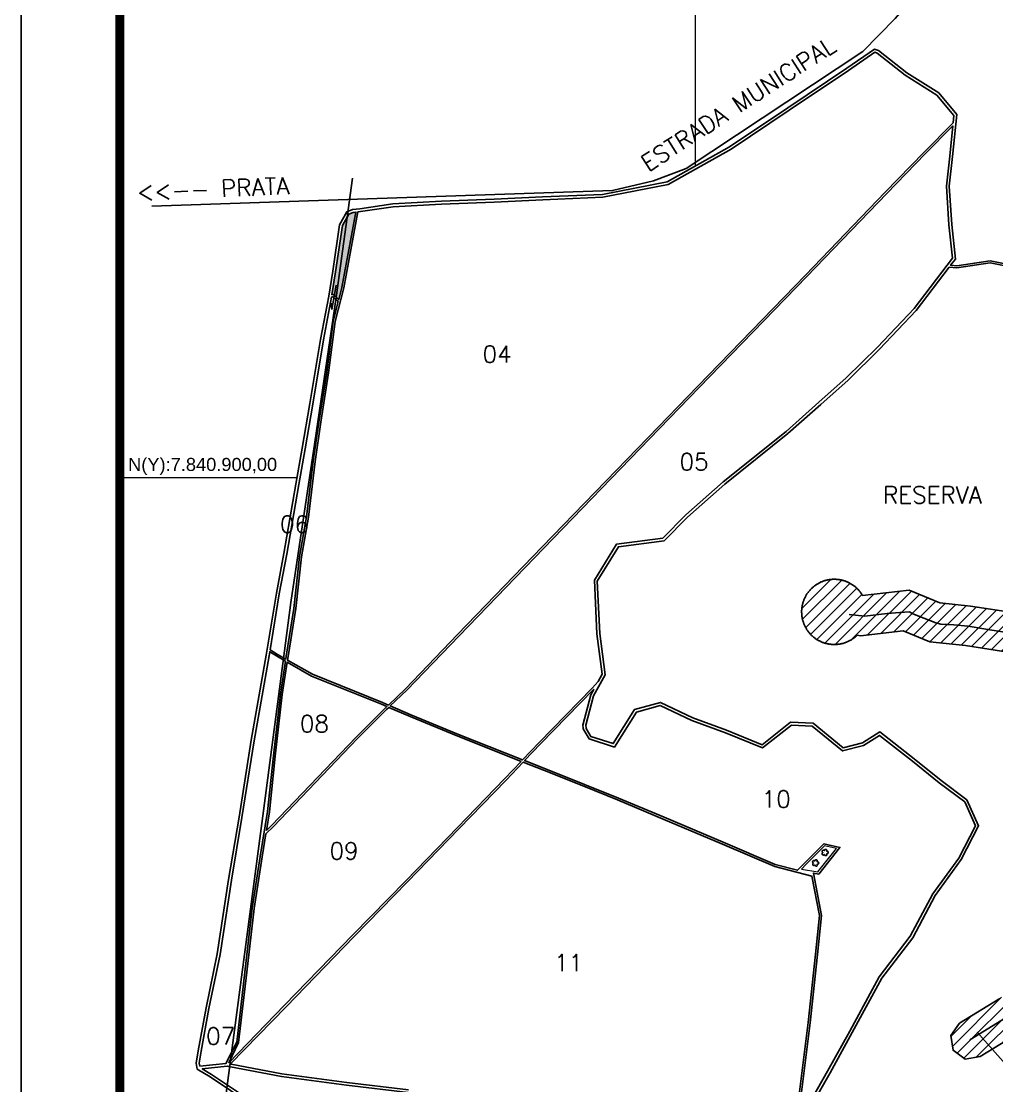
# Model space of a CAD drawing. Header units: millimetres. Extents: x 735867 to 739043, y 7838471 to 7842962.
# Drawn here: x 735867 to 737362, y 7839968 to 7841599 of the extents above; entities that cross this region are included whole.
import ezdxf
from ezdxf.enums import TextEntityAlignment as Align

# ---------------------------------------------------------------- set-up
doc = ezdxf.new("R2010")
doc.units = ezdxf.units.MM
for name, pattern in [('CONTINUO', [0]), ('HIDDEN', [0.375, 0.25, -0.125]), ('LIN0', [0])]:
    doc.linetypes.add(name, pattern=pattern)
for name, color, linetype, lineweight in [('0114000974', 1, 'Continuous', 25), ('APP', 1, 'Continuous', 25), ('ARVORES', 3, 'Continuous', 25), ('MALHA', 8, 'Continuous', 9)]:
    doc.layers.add(name, color=color, linetype=linetype, lineweight=lineweight)
for name, color, linetype in [('0114000974004', 5, 'Continuous'), ('0114000974005', 5, 'Continuous'), ('0114000974006', 5, 'Continuous'), ('0114000974007', 5, 'Continuous'), ('0114000974008', 5, 'Continuous'), ('0114000974009', 5, 'Continuous'), ('0114000974010', 5, 'Continuous'), ('0114000974011', 5, 'Continuous'), ('0114000974012', 5, 'Continuous'), ('Cana_Plantio', 7, 'Continuous'), ("CURSO_D'ÁGUA", 174, 'Continuous'), ('ESTRADA', 1, 'HIDDEN'), ('MARGEM', 5, 'Continuous'), ('MATO', 3, 'Continuous'), ('REDE_DE_LUZ', 6, 'Continuous'), ('TEXTO', 7, 'Continuous')]:
    doc.layers.add(name, color=color, linetype=linetype)
doc.styles.add('Simplex', font='simplex.shx')
doc.styles.get("Standard").update_dxf_attribs({"font": 'arial.ttf'})

# ---------------------------------------------------------------- blocks, each defined once
blk = doc.blocks.new('mato')
at = {"layer": 'MATO', "color": 94, "linetype": 'CONTINUO'}
blk.add_lwpolyline([(734601.6, 7824194.7), (734600.8, 7824194.1), (734600, 7824193.3), (734599.1, 7824192.6), (734598, 7824192.3), (734596.9, 7824192.2), (734595.8, 7824192.2), (734594.9, 7824192.4), (734594.2, 7824192.7), (734593.5, 7824193.1), (734592.9, 7824193.6), (734592.3, 7824194.1), (734591.8, 7824194.7), (734591.5, 7824195.3), (734591.3, 7824195.9), (734591.2, 7824196.6), (734591, 7824197.5), (734591, 7824198.4), (734591, 7824199.3), (734591.2, 7824200), (734591.5, 7824200.5), (734591.9, 7824201), (734592.1, 7824201.5), (734592.4, 7824201.9), (734592.8, 7824202.3), (734594.2, 7824203.2), (734594.7, 7824203.6), (734594.5, 7824203.7), (734593.5, 7824204), (734593.1, 7824204.2), (734592.7, 7824204.5), (734592.3, 7824204.9), (734591.8, 7824205.6), (734591.3, 7824206.3), (734590.9, 7824207.1), (734590.7, 7824208), (734590.6, 7824208.8), (734590.7, 7824209.7), (734590.9, 7824210.7), (734591.3, 7824211.6), (734591.7, 7824212.4), (734592, 7824212.8), (734592.3, 7824213.1), (734592.7, 7824213.4), (734593.3, 7824213.8), (734593.9, 7824214.2), (734594.6, 7824214.5), (734595.3, 7824214.7), (734596, 7824214.8), (734596.6, 7824214.8), (734597.2, 7824214.8), (734597.8, 7824214.7), (734598.2, 7824214.6), (734598.7, 7824214.4), (734599.1, 7824214.3), (734599.5, 7824214), (734600, 7824213.4), (734600.5, 7824213), (734600.9, 7824212.8), (734601.1, 7824213.4), (734601.2, 7824214.2), (734601.3, 7824215.1), (734601.4, 7824215.5), (734601.5, 7824215.8), (734602, 7824216.5), (734602.3, 7824217), (734602.7, 7824217.4), (734603.2, 7824217.6), (734603.7, 7824217.8), (734604.3, 7824218), (734605.3, 7824218.4), (734605.8, 7824218.6), (734606.3, 7824218.7), (734606.9, 7824218.8), (734607.5, 7824218.8), (734608, 7824218.8), (734608.6, 7824218.7), (734609.1, 7824218.6), (734609.5, 7824218.4), (734610, 7824218.1), (734610.4, 7824217.9), (734610.7, 7824217.6), (734611, 7824217.2), (734611.3, 7824216.8), (734611.7, 7824216.3), (734611.9, 7824215.7), (734612.2, 7824215.1), (734612.4, 7824214.6), (734612.5, 7824214), (734612.5, 7824213.3), (734612.2, 7824212.1), (734611.9, 7824210.9), (734611.7, 7824210), (734612.4, 7824209.8), (734613.2, 7824209.9), (734614.1, 7824210), (734614.7, 7824209.9), (734615.4, 7824209.8), (734616, 7824209.5), (734616.6, 7824209.1), (734617.3, 7824208.6), (734617.8, 7824208.1), (734618.2, 7824207.9), (734618.6, 7824207.5), (734618.8, 7824207), (734619, 7824205.5), (734619.1, 7824203.9), (734619.1, 7824202.4), (734618.8, 7824201.5), (734618.4, 7824200.9), (734618, 7824200.3), (734617.5, 7824199.8), (734617, 7824199.3), (734616.5, 7824199), (734615.7, 7824198.7), (734614.9, 7824198.5), (734614.1, 7824198.3), (734613.3, 7824198.6), (734612.6, 7824198.7), (734612.1, 7824198.5), (734612.3, 7824197.3), (734613.2, 7824194.3), (734613.1, 7824193.5), (734613, 7824192.9), (734612.3, 7824191.8), (734611.9, 7824191.2), (734611.4, 7824190.7), (734611, 7824190.3), (734610.6, 7824189.9), (734610.1, 7824189.6), (734609.5, 7824189.4), (734608.8, 7824189.2), (734608.2, 7824189.2), (734607.5, 7824189.1), (734606.8, 7824189.2), (734605.7, 7824189.3), (734605.3, 7824189.5), (734604.8, 7824189.7), (734604.2, 7824190.1), (734603.7, 7824190.7), (734603.2, 7824191.3), (734602.7, 7824191.7), (734602.3, 7824192.2), (734602, 7824192.7), (734601.9, 7824194.3), (734601.7, 7824195)], dxfattribs=at)

msp = doc.modelspace()

# ---------------------------------------------------------------- hatches: boundary and pattern name
at = {"layer": 'APP', "linetype": 'Continuous'}
h = msp.add_hatch(dxfattribs=at)
h.set_pattern_fill('ANSI31', color=256, scale=100)
h.set_pattern_definition([(45, (-49.616, -43.38), (-8.838834765, 8.838834765), [])])
h.paths.add_polyline_path([(737774.4, 7841992.1), (737814.6, 7841959.5), (737823.6, 7841931.9), (737831.8, 7841896.3), (737864.3, 7841817.5), (737872.4, 7841787.6), (737892, 7841749.6), (737895.6, 7841697), (737885.7, 7841674.5), (737893.8, 7841654.4), (737881.1, 7841645.6), (737877.9, 7841634.8), (737903.1, 7841606.4), (737902.3, 7841580.9), (737887.9, 7841573), (737887.9, 7841551.6), (737898.3, 7841528.1), (737902.4, 7841486), (737910.4, 7841474), (737933.4, 7841475.9), (737961.6, 7841412.5), (737971.8, 7841412.7), (737993, 7841385.4), (738006.3, 7841366.1), (738032.5, 7841358.8), (738048.4, 7841333.4), (738048.3, 7841324.8), (738051, 7841317.6), (738059.2, 7841310.7), (738054.8, 7841298.2), (738059.1, 7841285.5), (738059, 7841272.2), (738049.7, 7841267.4), (738051.7, 7841248), (738061.3, 7841226.1), (738053.3, 7841206.5), (738057.9, 7841189.1), (738046.7, 7841170.1), (738075.2, 7841162.4), (738079.5, 7841163.3), (738090.5, 7841174.2), (738114, 7841161.7), (738153, 7841102.1), (738161, 7841042), (738164.7, 7841022.7), (738186.4, 7840988), (738183.9, 7840974.5), (738174.1, 7840959.7), (738191.6, 7840953.3), (738187.6, 7840918.9), (738192.9, 7840889.8), (738198.6, 7840889.3), (738204.8, 7840877.8), (738197.9, 7840846), (738224.6, 7840819.1), (738224, 7840808.7), (738200.3, 7840810.1), (738222, 7840782.7), (738193.5, 7840750.6), (738200.3, 7840729.1), (738190.3, 7840707.1), (738202.9, 7840680.6), (738191.1, 7840675), (738192, 7840654.8), (738176.5, 7840619.3), (738184.5, 7840580.8), (738184.5, 7840565.2), (738163.2, 7840655.5), (738148.1, 7840992.4), (738146.8, 7840996), (738133.3, 7841026.6), (738120.4, 7841058.3), (738114.4, 7841101.6), (738106.5, 7841113.2), (738101.3, 7841121), (738097.5, 7841124.7), (738090.2, 7841128.5), (738074.5, 7841137), (738036.9, 7841156.9), (738012.9, 7841170), (738012.3, 7841172.4), (738013.6, 7841176.2), (738015.2, 7841183.9), (738025.4, 7841223.2), (738028.3, 7841231.5), (738028.3, 7841235), (738019.7, 7841260.1), (738017.4, 7841265.7), (738017.8, 7841267.9), (738021.8, 7841283), (738023.9, 7841289.8), (738024.1, 7841291.7), (738022.2, 7841292.8), (738017.8, 7841294.3), (738015.2, 7841295.7), (738014.2, 7841297.4), (738014, 7841300.2), (738014.6, 7841303), (738014.8, 7841306.8), (738015.7, 7841312.7), (738016.1, 7841317.8), (738016.5, 7841326.3), (738015.7, 7841332), (738014, 7841334.5), (737982.5, 7841364.1), (737947.3, 7841401.9), (737944.6, 7841405), (737938.4, 7841410.6), (737934.2, 7841415.6), (737934.5, 7841419.5), (737934.2, 7841430.6), (737936, 7841442.2), (737936.1, 7841446.8), (737934.6, 7841449.6), (737932.9, 7841451.5), (737930.4, 7841452.6), (737926.9, 7841452.9), (737921.2, 7841451.5), (737907.3, 7841448.8), (737899.7, 7841446.6), (737891.4, 7841447.6), (737888, 7841446.8), (737875.7, 7841446.7), (737864.2, 7841436.1), (737839.1, 7841412), (737808, 7841401.6), (737783, 7841382.6), (737749.4, 7841391.6), (737727.9, 7841394.2), (737693.2, 7841391.1), (737653.3, 7841392.7), (737626.3, 7841390.3), (737614.2, 7841381.7), (737594.6, 7841366), (737559.4, 7841337.5), (737513.2, 7841325.1), (737467, 7841333.4), (737458.8, 7841340), (737457.8, 7841339.8), (737456.9, 7841339.6), (737455.9, 7841339.4), (737454.9, 7841339.2), (737453.9, 7841339.1), (737452.9, 7841338.9), (737451.9, 7841338.8), (737450.9, 7841338.8), (737449.9, 7841338.7), (737448.9, 7841338.6), (737447.9, 7841338.6), (737446.9, 7841338.6), (737445.9, 7841338.6), (737444.9, 7841338.6), (737443.9, 7841338.7), (737442.9, 7841338.8), (737441.9, 7841338.9), (737440.9, 7841339), (737439.9, 7841339.1), (737439, 7841339.3), (737438, 7841339.4), (737437, 7841339.6), (737436, 7841339.8), (737435, 7841340.1), (737434.1, 7841340.3), (737433.1, 7841340.6), (737432.2, 7841340.9), (737431.2, 7841341.2), (737430.3, 7841341.5), (737429.3, 7841341.8), (737428.4, 7841342.2), (737427.5, 7841342.6), (737426.5, 7841343), (737425.6, 7841343.4), (737424.7, 7841343.9), (737423.8, 7841344.3), (737423, 7841344.8), (737422.1, 7841345.3), (737421.2, 7841345.8), (737420.4, 7841346.3), (737419.5, 7841346.8), (737418.7, 7841347.4), (737417.9, 7841348), (737417.1, 7841348.6), (737416.3, 7841349.2), (737415.5, 7841349.8), (737414.7, 7841350.4), (737414, 7841351.1), (737413.2, 7841351.8), (737412.5, 7841352.4), (737411.8, 7841353.1), (737411.1, 7841353.8), (737410.4, 7841354.6), (737409.7, 7841355.3), (737409.1, 7841356.1), (737408.4, 7841356.8), (737407.8, 7841357.6), (737407.2, 7841358.4), (737406.6, 7841359.2), (737406, 7841360), (737405.4, 7841360.8), (737404.9, 7841361.7), (737404.4, 7841362.5), (737403.9, 7841363.4), (737403.4, 7841364.3), (737402.9, 7841365.1), (737402.4, 7841366), (737402, 7841366.9), (737401.6, 7841367.8), (737401.2, 7841368.7), (737400.8, 7841369.7), (737400.4, 7841370.6), (737400, 7841371.5), (737399.7, 7841372.5), (737399.4, 7841373.4), (737399.1, 7841374.4), (737398.8, 7841375.3), (737398.6, 7841376.3), (737398.3, 7841377.3), (737398.1, 7841378.3), (737397.9, 7841379.2), (737397.7, 7841380.2), (737397.6, 7841381.2), (737397.4, 7841382.2), (737397.3, 7841383.2), (737397.2, 7841384.2), (737397.2, 7841385.2), (737397.1, 7841386.2), (737397.1, 7841387.2), (737397, 7841388.2), (737397, 7841388.6), (737397, 7841389.6), (737397.1, 7841390.6), (737397.1, 7841391.6), (737397.2, 7841392.6), (737397.3, 7841393.6), (737397.4, 7841394.6), (737397.5, 7841395.6), (737397.7, 7841396.6), (737397.8, 7841397.6), (737398, 7841398.5), (737398.2, 7841399.5), (737398.5, 7841400.5), (737398.7, 7841401.5), (737399, 7841402.4), (737399.3, 7841403.4), (737399.5, 7841404), (737417.6, 7841429.1), (737418.5, 7841429.6), (737419.3, 7841430.2), (737420.1, 7841430.7), (737421, 7841431.3), (737421.8, 7841431.8), (737422.7, 7841432.3), (737423.6, 7841432.8), (737424.5, 7841433.2), (737425.4, 7841433.7), (737426.3, 7841434.1), (737427.2, 7841434.5), (737428.1, 7841434.9), (737429, 7841435.2), (737430, 7841435.6), (737430.9, 7841435.9), (737431.9, 7841436.2), (737432.8, 7841436.5), (737433.8, 7841436.8), (737434.7, 7841437.1), (737435.7, 7841437.3), (737436.7, 7841437.5), (737437.7, 7841437.7), (737438.7, 7841437.9), (737439.6, 7841438.1), (737440.6, 7841438.2), (737441.6, 7841438.3), (737442.6, 7841438.4), (737443.6, 7841438.5), (737444.6, 7841438.5), (737445.6, 7841438.6), (737446.6, 7841438.6), (737447.6, 7841438.6), (737448.6, 7841438.6), (737449.6, 7841438.5), (737450.6, 7841438.5), (737451.6, 7841438.4), (737452.6, 7841438.3), (737453.6, 7841438.2), (737454.6, 7841438), (737455.6, 7841437.9), (737456.6, 7841437.7), (737457.5, 7841437.5), (737458.5, 7841437.3), (737459.5, 7841437), (737460.5, 7841436.8), (737461.4, 7841436.5), (737462.4, 7841436.2), (737463.3, 7841435.9), (737464.3, 7841435.5), (737465.2, 7841435.2), (737466.1, 7841434.8), (737467, 7841434.4), (737468, 7841434), (737468.9, 7841433.6), (737469.8, 7841433.1), (737470.6, 7841432.7), (737471.5, 7841432.2), (737472.4, 7841431.7), (737473.2, 7841431.2), (737474.1, 7841430.7), (737474.9, 7841430.1), (737475.7, 7841429.5), (737476.6, 7841429), (737477.4, 7841428.4), (737478.1, 7841427.7), (737478.9, 7841427.1), (737479.7, 7841426.5), (737480.4, 7841425.8), (737481.2, 7841425.1), (737481.9, 7841424.4), (737482.6, 7841423.7), (737483.3, 7841423), (737484, 7841422.3), (737484.7, 7841421.5), (737485.3, 7841420.8), (737485.9, 7841420), (737486.6, 7841419.2), (737487.2, 7841418.4), (737487.8, 7841417.6), (737488.3, 7841416.8), (737488.9, 7841416), (737489.4, 7841415.1), (737489.9, 7841414.3), (737490.4, 7841413.4), (737490.9, 7841412.5), (737491.4, 7841411.7), (737491.9, 7841410.8), (737492.3, 7841409.9), (737492.7, 7841409), (737493.1, 7841408), (737493.5, 7841407.1), (737493.8, 7841406.2), (737494.2, 7841405.2), (737494.5, 7841404.3), (737494.8, 7841403.3), (737495.1, 7841402.4), (737495.4, 7841401.4), (737495.6, 7841400.4), (737495.8, 7841399.5), (737496, 7841398.5), (737496.2, 7841397.5), (737496.4, 7841396.5), (737496.6, 7841395.5), (737496.7, 7841394.5), (737496.8, 7841393.6), (737496.9, 7841392.6), (737496.9, 7841391.6), (737497, 7841390.6), (737497, 7841390), (737510.5, 7841387.6), (737531.1, 7841393.1), (737556.3, 7841413.5), (737577.5, 7841430.4), (737604.5, 7841449.5), (737651.8, 7841453.8), (737691.7, 7841452.2), (737728.8, 7841455.5), (737761.1, 7841451.6), (737769.9, 7841449.3), (737779.2, 7841456.3), (737806.8, 7841465.5), (737822.4, 7841480.5), (737851.6, 7841507.4), (737869.7, 7841507.6), (737868.5, 7841520.2), (737857.4, 7841545.1), (737857.3, 7841591), (737869.9, 7841597.9), (737843.8, 7841627.2), (737854.9, 7841664.6), (737856.3, 7841665.6), (737852.6, 7841675), (737864.7, 7841702.5), (737862, 7841741.3), (737843.8, 7841776.4), (737835.3, 7841807.7), (737802.7, 7841886.9), (737794.1, 7841923.8), (737771.7, 7841993.1)])
h.paths.add_polyline_path([(737669, 7840618.9), (737739.7, 7840584.8), (737738, 7840584.8), (737744, 7840581.9), (737806.3, 7840566.5), (737881.6, 7840541.1), (737988.4, 7840503.5), (738052.7, 7840439.7), (738090.9, 7840430.8), (738112.9, 7840438.6), (738161.3, 7840446.4), (738203.7, 7840466.9), (738207.4, 7840469.2), (738193.2, 7840528.1), (738189.1, 7840545.5), (738208.8, 7840530.4), (738212.6, 7840505.2), (738236.3, 7840485.5), (738257.4, 7840482.9), (738317.7, 7840446.5), (738345.1, 7840429.7), (738317.5, 7840367.7), (738305, 7840339.5), (738292.4, 7840353.2), (738286.3, 7840361.1), (738278, 7840370.8), (738267.1, 7840382.4), (738244.9, 7840408.7), (738237.4, 7840417.2), (738233.2, 7840414.5), (738179.5, 7840388.5), (738107.4, 7840377), (738032, 7840378.6), (737970.3, 7840386.4), (737939.7, 7840383), (737925.6, 7840369.5), (737907.4, 7840353.7), (737854.3, 7840333.8), (737790.3, 7840287.2), (737720, 7840237.6), (737630.4, 7840203.3), (737585.6, 7840178.8), (737523.6, 7840146.2), (737461.8, 7840094.3), (737399.1, 7840051.7), (737336.1, 7840013), (737313.5, 7840009.3), (737294.8, 7840022.8), (737291.2, 7840045.4), (737304.6, 7840064.1), (737366.5, 7840102.1), (737425.6, 7840142.2), (737490, 7840196.2), (737557.2, 7840231.7), (737605.2, 7840257.9), (737691.5, 7840290.9), (737754.7, 7840335.5), (737818.2, 7840387.7), (737867.7, 7840405.5), (737875.8, 7840409.3), (737913.6, 7840444.9), (737950.1, 7840447), (737952.5, 7840448.1), (737947, 7840450.2), (737932.9, 7840456), (737798.7, 7840502.8), (737727.1, 7840520.8), (737680.8, 7840544), (737646.1, 7840560.5), (737632.3, 7840564.6), (737629.5, 7840565.5), (737624.6, 7840567), (737555.7, 7840588.9), (737535.7, 7840606.3), (737519.9, 7840618.3), (737502.4, 7840620.5), (737496.5, 7840623.3), (737458.2, 7840632.9), (737385.4, 7840631.7), (737313.8, 7840642.5), (737259.1, 7840648.2), (737218.5, 7840665.2), (737153, 7840657.5), (737147.7, 7840658.3), (737146.9, 7840657.6), (737146.2, 7840657), (737145.5, 7840656.3), (737144.7, 7840655.7), (737143.9, 7840655), (737143.1, 7840654.4), (737142.3, 7840653.8), (737141.5, 7840653.2), (737140.7, 7840652.7), (737139.8, 7840652.1), (737139, 7840651.6), (737138.1, 7840651.1), (737137.3, 7840650.6), (737136.4, 7840650.1), (737135.5, 7840649.6), (737134.6, 7840649.2), (737133.7, 7840648.7), (737132.8, 7840648.3), (737131.9, 7840648), (737131, 7840647.6), (737130, 7840647.2), (737129.1, 7840646.9), (737128.1, 7840646.6), (737127.2, 7840646.3), (737126.2, 7840646), (737125.2, 7840645.7), (737124.3, 7840645.5), (737123.3, 7840645.3), (737122.3, 7840645.1), (737121.3, 7840644.9), (737120.3, 7840644.7), (737119.4, 7840644.6), (737118.4, 7840644.5), (737117.4, 7840644.4), (737116.4, 7840644.3), (737115.4, 7840644.2), (737114.4, 7840644.2), (737113.4, 7840644.2), (737112.4, 7840644.2), (737111.4, 7840644.2), (737110.4, 7840644.2), (737109.4, 7840644.3), (737108.4, 7840644.4), (737107.4, 7840644.5), (737106.4, 7840644.6), (737105.4, 7840644.7), (737104.4, 7840644.9), (737103.4, 7840645.1), (737102.5, 7840645.3), (737101.5, 7840645.5), (737100.5, 7840645.7), (737099.5, 7840646), (737098.6, 7840646.2), (737097.6, 7840646.5), (737096.7, 7840646.8), (737095.7, 7840647.2), (737094.8, 7840647.5), (737093.9, 7840647.9), (737092.9, 7840648.3), (737092, 7840648.7), (737091.1, 7840649.1), (737090.2, 7840649.6), (737089.3, 7840650), (737088.5, 7840650.5), (737087.6, 7840651), (737086.7, 7840651.5), (737085.9, 7840652), (737085, 7840652.6), (737084.2, 7840653.1), (737083.4, 7840653.7), (737082.6, 7840654.3), (737081.8, 7840654.9), (737081, 7840655.6), (737080.3, 7840656.2), (737079.5, 7840656.9), (737078.8, 7840657.5), (737078.1, 7840658.2), (737077.3, 7840658.9), (737076.6, 7840659.6), (737076, 7840660.4), (737075.3, 7840661.1), (737074.6, 7840661.9), (737074, 7840662.6), (737073.4, 7840663.4), (737072.8, 7840664.2), (737072.2, 7840665), (737071.6, 7840665.8), (737071, 7840666.7), (737070.5, 7840667.5), (737070, 7840668.4), (737069.5, 7840669.2), (737069, 7840670.1), (737068.5, 7840671), (737068.1, 7840671.9), (737067.6, 7840672.8), (737067.2, 7840673.7), (737066.8, 7840674.6), (737066.4, 7840675.5), (737066.1, 7840676.5), (737065.7, 7840677.4), (737065.4, 7840678.3), (737065.1, 7840679.3), (737064.8, 7840680.2), (737064.5, 7840681.2), (737064.3, 7840682.2), (737064, 7840683.2), (737063.8, 7840684.1), (737063.6, 7840685.1), (737063.5, 7840686.1), (737063.3, 7840687.1), (737063.2, 7840688.1), (737063.1, 7840689.1), (737063, 7840690.1), (737062.9, 7840691.1), (737062.9, 7840692.1), (737062.8, 7840693.1), (737062.8, 7840694.1), (737062.8, 7840694.2), (737062.8, 7840695.2), (737062.8, 7840696.2), (737062.9, 7840697.2), (737063, 7840698.2), (737063.1, 7840699.2), (737063.2, 7840700.2), (737063.3, 7840701.1), (737063.4, 7840702.1), (737063.6, 7840703.1), (737063.8, 7840704.1), (737064, 7840705.1), (737064.2, 7840706.1), (737064.5, 7840707), (737064.8, 7840708), (737065, 7840708.9), (737065.3, 7840709.9), (737065.7, 7840710.8), (737066, 7840711.8), (737066.4, 7840712.7), (737066.8, 7840713.6), (737067.2, 7840714.6), (737067.6, 7840715.5), (737068, 7840716.4), (737068.5, 7840717.3), (737068.9, 7840718.1), (737069.4, 7840719), (737069.9, 7840719.9), (737070.4, 7840720.7), (737071, 7840721.6), (737071.5, 7840722.4), (737072.1, 7840723.2), (737072.7, 7840724), (737073.3, 7840724.8), (737073.9, 7840725.6), (737074.6, 7840726.4), (737075.2, 7840727.1), (737075.9, 7840727.9), (737076.6, 7840728.6), (737077.3, 7840729.3), (737078, 7840730), (737078.7, 7840730.7), (737079.4, 7840731.4), (737080.2, 7840732.1), (737081, 7840732.7), (737081.7, 7840733.3), (737082.5, 7840733.9), (737083.3, 7840734.5), (737084.1, 7840735.1), (737085, 7840735.7), (737085.8, 7840736.2), (737086.6, 7840736.8), (737087.5, 7840737.3), (737088.4, 7840737.8), (737089.2, 7840738.3), (737090.1, 7840738.7), (737091, 7840739.2), (737091.9, 7840739.6), (737092.8, 7840740), (737093.8, 7840740.4), (737094.7, 7840740.8), (737095.6, 7840741.1), (737096.6, 7840741.5), (737097.5, 7840741.8), (737098.5, 7840742.1), (737099.4, 7840742.3), (737100.4, 7840742.6), (737101.4, 7840742.8), (737102.3, 7840743.1), (737103.3, 7840743.3), (737104.3, 7840743.4), (737105.3, 7840743.6), (737106.3, 7840743.7), (737107.3, 7840743.9), (737108.3, 7840744), (737109.3, 7840744), (737110.3, 7840744.1), (737111.3, 7840744.1), (737112.3, 7840744.2), (737113.3, 7840744.2), (737114.3, 7840744.1), (737115.3, 7840744.1), (737116.3, 7840744), (737117.3, 7840744), (737118.3, 7840743.9), (737119.2, 7840743.8), (737120.2, 7840743.6), (737121.2, 7840743.5), (737122.2, 7840743.3), (737123.2, 7840743.1), (737124.2, 7840742.9), (737125.1, 7840742.6), (737126.1, 7840742.4), (737127.1, 7840742.1), (737128, 7840741.8), (737129, 7840741.5), (737129.9, 7840741.2), (737130.9, 7840740.8), (737131.8, 7840740.4), (737132.7, 7840740), (737133.6, 7840739.6), (737134.5, 7840739.2), (737135.4, 7840738.8), (737136.3, 7840738.3), (737137.2, 7840737.8), (737138.1, 7840737.3), (737138.9, 7840736.8), (737139.8, 7840736.3), (737140.6, 7840735.7), (737141.4, 7840735.2), (737142.2, 7840734.6), (737143, 7840734), (737143.8, 7840733.4), (737144.6, 7840732.8), (737145.4, 7840732.1), (737146.1, 7840731.5), (737146.9, 7840730.8), (737147.6, 7840730.1), (737148.3, 7840729.4), (737149, 7840728.7), (737149.7, 7840727.9), (737150.3, 7840727.2), (737151, 7840726.4), (737151.6, 7840725.7), (737152.3, 7840724.9), (737152.9, 7840724.1), (737153.5, 7840723.3), (737154, 7840722.5), (737154.6, 7840721.6), (737155.1, 7840720.8), (737155.7, 7840719.9), (737156, 7840719.3), (737227.3, 7840727.6), (737274.3, 7840707.9), (737321.5, 7840703), (737389.5, 7840692.8), (737465.3, 7840694), (737505.1, 7840684), (737548.6, 7840678.1), (737585.8, 7840643.9), (737661.3, 7840621.2), (737666.7, 7840619.6)])
at = {"layer": 'Cana_Plantio', "linetype": 'Continuous'}
h = msp.add_hatch(color=91, dxfattribs=at)
h.dxf.hatch_style = 1
h.paths.add_polyline_path([(736379.9, 7841306.5), (736375.8, 7841306), (736369, 7841303.4), (736366.5, 7841298.9), (736349.8, 7841176.1), (736351, 7841174.9), (736353.7, 7841172.6), (736358.4, 7841190.9)])
h.paths.add_polyline_path([(736366.5, 7841298.9), (736359.2, 7841285.8), (736348.7, 7841215.2), (736343.1, 7841179.6), (736345.4, 7841180.3), (736349.8, 7841176.1)])

# ---------------------------------------------------------------- linework, layer by layer
for p, q in [((736349.8, 7841194.7), (736343.3, 7841157.4)), ((736343.3, 7841157.4), (736342, 7841166.9))]:
    msp.add_line(p, q)
at = {"layer": '0114000974'}
for points in [[(736219.2, 7839940.3), (736156.5, 7839981.8), (736137, 7839993.9), (736135.5, 7840002.9), (736138.5, 7840021.9), (736150.6, 7840087.7), (736167.6, 7840170.3), (736184.8, 7840284.1), (736201, 7840380), (736219.7, 7840497.5), (736242.7, 7840627.8), (736258.1, 7840722.7), (736269.8, 7840783.4), (736288, 7840890), (736297.7, 7840944.8), (736309.5, 7841013.2), (736325.8, 7841111.6), (736338.3, 7841177.6), (736344.4, 7841215.9), (736354.9, 7841287.2), (736365.9, 7841307), (736374.8, 7841310.3), (736386.2, 7841311.7), (736436.7, 7841319.1), (736511, 7841323), (736591.6, 7841326.2), (736665.9, 7841329.7), (736757.6, 7841333.6), (736856.8, 7841353), (736952.4, 7841406.5), (737041.4, 7841466.3), (737131.9, 7841526.9), (737174.3, 7841556.1), (737180.4, 7841553.8), (737223.7, 7841519.9), (737272.8, 7841489), (737300.6, 7841455.8), (737294.1, 7841391.8), (737289, 7841346), (737292.8, 7841287.5), (737298.4, 7841234.5), (737291.1, 7841225), (737300.5, 7841224.2), (737351.5, 7841232), (737398.1, 7841222.7)], [(737397.6, 7841219.8), (737351.4, 7841229), (737300.6, 7841221.2), (737289, 7841222.1), (737238.5, 7841156), (737182.3, 7841096.6), (737133.9, 7841049.2), (737092, 7841012), (737041.8, 7840967.2), (736945.3, 7840889.9), (736888.2, 7840839.4), (736852.2, 7840803.2), (736782.1, 7840793.9), (736749.8, 7840741.3), (736753.5, 7840660.9), (736761.9, 7840598), (736743.9, 7840565.7), (736732.2, 7840520.5), (736732.8, 7840516.6), (736732.7, 7840515.8), (736740, 7840503.1), (736774.2, 7840492.4), (736806.7, 7840544.5), (736846.7, 7840555.5), (736896.2, 7840531.7), (736947.5, 7840513.2), (737002.2, 7840490.7), (737045.9, 7840525.1), (737080.7, 7840523.5), (737126.5, 7840486), (737155.9, 7840493.4), (737182.6, 7840510.3), (737235.2, 7840469.1), (737276.4, 7840435.7), (737316.1, 7840406.3), (737333.9, 7840366.3), (737307.4, 7840314.8), (737267.5, 7840260), (737232.9, 7840195.1), (737185.5, 7840133), (737140.3, 7840050), (737106.3, 7839988.4), (737069.1, 7839923)]]:
    msp.add_lwpolyline(points, dxfattribs=at)
at = {"layer": '0114000974004'}
msp.add_lwpolyline([(736429.7, 7840551.5), (736455.7, 7840576.3), (736535.8, 7840659.4), (736665.5, 7840793.6), (736827.6, 7840961.3), (736903.7, 7841040), (737068.9, 7841209.7), (737190.9, 7841337.1), (737250.1, 7841397.8), (737294.9, 7841443.3), (737296, 7841454.4), (737269.8, 7841485.7), (737221.2, 7841516.3), (737178.3, 7841549.9), (737174.9, 7841551.2), (737134.4, 7841523.2), (737043.9, 7841462.7), (736954.7, 7841402.8), (736858.4, 7841348.8), (736758.2, 7841329.2), (736666.1, 7841325.3), (736591.8, 7841321.8), (736511.2, 7841318.6), (736437.1, 7841314.8), (736386.8, 7841307.3), (736383, 7841306.8), (736361.3, 7841190.3), (736348.2, 7841139), (736338.1, 7841060.2), (736326.2, 7840984.5), (736317.6, 7840924.4), (736307.5, 7840839.2), (736296.5, 7840778.4), (736288, 7840699.1), (736276.2, 7840626), (736275.4, 7840620.2), (736313.3, 7840598.6), (736420.6, 7840555.4)], close=True, dxfattribs=at)
at = {"layer": '0114000974005'}
msp.add_lwpolyline([(736750.9, 7840587.3), (736757.3, 7840598.8), (736749.1, 7840660.5), (736745.3, 7840742.5), (736779.4, 7840798), (736850.2, 7840807.3), (736885.2, 7840842.6), (736942.5, 7840893.3), (737039, 7840970.5), (737089, 7841015.3), (737130.9, 7841052.5), (737179.1, 7841099.7), (737235.2, 7841158.8), (737293.8, 7841235.7), (737288.5, 7841287.2), (737284.6, 7841346.1), (737289.7, 7841392.3), (737294.4, 7841438.5), (737252.2, 7841395.7), (737193.1, 7841335), (737071, 7841207.7), (736905.8, 7841037.9), (736829.7, 7840959.2), (736667.7, 7840791.6), (736537.9, 7840657.3), (736457.8, 7840574.2), (736432.7, 7840550.2), (736464.3, 7840536.7), (736537, 7840506.6), (736608, 7840478.3), (736635.4, 7840467.5), (736660.7, 7840494), (736741.8, 7840577.2)], close=True, dxfattribs=at)
at = {"layer": '0114000974006'}
for points in [[(736343.1, 7841179.6), (736345.4, 7841180.3), (736351, 7841174.9), (736353.7, 7841172.6), (736358.4, 7841190.9), (736379.9, 7841306.5), (736375.8, 7841306), (736369, 7841303.4), (736359.2, 7841285.8), (736348.7, 7841215.2)], [(736248.5, 7840636.2), (736259.7, 7840629.1), (736272.6, 7840621.8), (736273.3, 7840626.4), (736285.1, 7840699.5), (736293.6, 7840778.8), (736304.5, 7840839.7), (736314.6, 7840924.8), (736323.2, 7840984.9), (736335.2, 7841060.6), (736345.3, 7841139.6), (736352.9, 7841169.4), (736349, 7841172.7), (736344.6, 7841176.9), (736342.5, 7841176.2), (736330.1, 7841110.8), (736313.9, 7841012.4), (736302, 7840944), (736292.3, 7840889.3), (736274.1, 7840782.6), (736262.4, 7840722)]]:
    msp.add_lwpolyline(points, close=True, dxfattribs=at)
at = {"layer": '0114000974007'}
msp.add_lwpolyline([(736140.7, 7839998.4), (736139.9, 7840002.9), (736142.8, 7840021.1), (736154.9, 7840086.8), (736171.9, 7840169.6), (736189.2, 7840283.4), (736205.3, 7840379.3), (736224.1, 7840496.8), (736247.1, 7840627.1), (736248, 7840633), (736258.2, 7840626.6), (736272.1, 7840618.6), (736264.3, 7840568), (736253.5, 7840473.6), (736244.5, 7840388.3), (736233.4, 7840319.3), (736221, 7840240.3), (736209.7, 7840142.5), (736197.3, 7840035.3), (736180.9, 7840002.5)], close=True, dxfattribs=at)
at = {"layer": '0114000974008'}
msp.add_lwpolyline([(736242.9, 7840359.4), (736247.4, 7840387.9), (736256.5, 7840473.3), (736267.2, 7840567.6), (736274.9, 7840617.1), (736311.9, 7840595.9), (736419.4, 7840552.6), (736427.4, 7840549.2), (736425, 7840546.9), (736379.8, 7840501.9), (736251.4, 7840367.6)], close=True, dxfattribs=at)
at = {"layer": '0114000974009'}
msp.add_lwpolyline([(736633.2, 7840465.1), (736607.8, 7840438.5), (736535.4, 7840363.8), (736456.8, 7840283), (736375.2, 7840199.3), (736270.8, 7840091.6), (736185.5, 7840003.6), (736200.2, 7840034.5), (736212.7, 7840142.2), (736223.9, 7840239.8), (736236.4, 7840318.8), (736242.1, 7840354.4), (736253.5, 7840365.5), (736382, 7840499.8), (736427, 7840544.8), (736430.4, 7840547.9), (736463.2, 7840533.9), (736535.9, 7840503.8), (736606.8, 7840475.5)], close=True, dxfattribs=at)
at = {"layer": '0114000974010'}
msp.add_lwpolyline([(737059.7, 7839934.1), (737076, 7840065), (737087, 7840169.4), (737093.4, 7840229.2), (737080.8, 7840294.1), (737088.9, 7840292.7), (737121.5, 7840333.4), (737097, 7840339), (737067.6, 7840310), (737056.4, 7840298.4), (737022.5, 7840307.3), (736942.8, 7840341.4), (736852.1, 7840379.5), (736782, 7840409.1), (736730.2, 7840430), (736670.2, 7840453.8), (736638.4, 7840466.3), (736662.9, 7840491.9), (736744, 7840575.1), (736744.3, 7840575.5), (736739.8, 7840567.3), (736727.7, 7840520.7), (736728.3, 7840516.5), (736728.2, 7840514.8), (736737.1, 7840499.5), (736776.1, 7840487.1), (736809.6, 7840540.7), (736846.3, 7840550.8), (736894.5, 7840527.6), (736946, 7840509.1), (737002.9, 7840485.7), (737047.4, 7840520.6), (737079.1, 7840519.2), (737125.5, 7840481.2), (737157.6, 7840489.3), (737182.3, 7840504.9), (737232.4, 7840465.7), (737273.7, 7840432.2), (737312.6, 7840403.4), (737329.1, 7840366.5), (737303.6, 7840317.1), (737263.8, 7840262.4), (737229.2, 7840197.5), (737181.8, 7840135.4), (737136.5, 7840052.1), (737102.5, 7839990.5), (737065, 7839924.8)], dxfattribs=at)
at = {"layer": '0114000974011'}
msp.add_lwpolyline([(736460.4, 7839961.9), (736365.9, 7839973.2), (736266.6, 7839986.6), (736188.7, 7840001.5), (736187.8, 7840001.8), (736272.9, 7840089.5), (736377.3, 7840197.2), (736458.9, 7840280.9), (736537.6, 7840361.7), (736610, 7840436.4), (736636.2, 7840464), (736669.1, 7840451), (736729.1, 7840427.2), (736780.9, 7840406.3), (736850.9, 7840376.7), (736941.7, 7840338.6), (737021.5, 7840304.4), (737078.6, 7840289.4), (737090.4, 7840229.1), (737084, 7840169.7), (737073, 7840065.3), (737056.7, 7839934.5)], dxfattribs=at)
at = {"layer": '0114000974012'}
msp.add_lwpolyline([(736459.9, 7839958), (736365.4, 7839969.2), (736265.9, 7839982.6), (736187.8, 7839997.6), (736182.9, 7839998.5), (736144.6, 7839994.4), (736158.8, 7839985.5), (736221.6, 7839944)], dxfattribs=at)
at = {"layer": 'APP', "linetype": 'ByBlock'}
for points in [[(737385.4, 7840631.7), (737313.8, 7840642.5), (737259.1, 7840648.2), (737218.5, 7840665.2), (737153, 7840657.5), (737147.7, 7840658.3), (737146.9, 7840657.6), (737146.2, 7840657), (737145.5, 7840656.3), (737144.7, 7840655.7), (737143.9, 7840655), (737143.1, 7840654.4), (737142.3, 7840653.8), (737141.5, 7840653.2), (737140.7, 7840652.7), (737139.8, 7840652.1), (737139, 7840651.6), (737138.1, 7840651.1), (737137.3, 7840650.6), (737136.4, 7840650.1), (737135.5, 7840649.6), (737134.6, 7840649.2), (737133.7, 7840648.7), (737132.8, 7840648.3), (737131.9, 7840648), (737131, 7840647.6), (737130, 7840647.2), (737129.1, 7840646.9), (737128.1, 7840646.6), (737127.2, 7840646.3), (737126.2, 7840646), (737125.2, 7840645.7), (737124.3, 7840645.5), (737123.3, 7840645.3), (737122.3, 7840645.1), (737121.3, 7840644.9), (737120.3, 7840644.7), (737119.4, 7840644.6), (737118.4, 7840644.5), (737117.4, 7840644.4), (737116.4, 7840644.3), (737115.4, 7840644.2), (737114.4, 7840644.2), (737113.4, 7840644.2), (737112.4, 7840644.2), (737111.4, 7840644.2), (737110.4, 7840644.2), (737109.4, 7840644.3), (737108.4, 7840644.4), (737107.4, 7840644.5), (737106.4, 7840644.6), (737105.4, 7840644.7), (737104.4, 7840644.9), (737103.4, 7840645.1), (737102.5, 7840645.3), (737101.5, 7840645.5), (737100.5, 7840645.7), (737099.5, 7840646), (737098.6, 7840646.2), (737097.6, 7840646.5), (737096.7, 7840646.8), (737095.7, 7840647.2), (737094.8, 7840647.5), (737093.9, 7840647.9), (737092.9, 7840648.3), (737092, 7840648.7), (737091.1, 7840649.1), (737090.2, 7840649.6), (737089.3, 7840650), (737088.5, 7840650.5), (737087.6, 7840651), (737086.7, 7840651.5), (737085.9, 7840652), (737085, 7840652.6), (737084.2, 7840653.1), (737083.4, 7840653.7), (737082.6, 7840654.3), (737081.8, 7840654.9), (737081, 7840655.6), (737080.3, 7840656.2), (737079.5, 7840656.9), (737078.8, 7840657.5), (737078.1, 7840658.2), (737077.3, 7840658.9), (737076.6, 7840659.6), (737076, 7840660.4), (737075.3, 7840661.1), (737074.6, 7840661.9), (737074, 7840662.6), (737073.4, 7840663.4), (737072.8, 7840664.2), (737072.2, 7840665), (737071.6, 7840665.8), (737071, 7840666.7), (737070.5, 7840667.5), (737070, 7840668.4), (737069.5, 7840669.2), (737069, 7840670.1), (737068.5, 7840671), (737068.1, 7840671.9), (737067.6, 7840672.8), (737067.2, 7840673.7), (737066.8, 7840674.6), (737066.4, 7840675.5), (737066.1, 7840676.5), (737065.7, 7840677.4), (737065.4, 7840678.3), (737065.1, 7840679.3), (737064.8, 7840680.2), (737064.5, 7840681.2), (737064.3, 7840682.2), (737064, 7840683.2), (737063.8, 7840684.1), (737063.6, 7840685.1), (737063.5, 7840686.1), (737063.3, 7840687.1), (737063.2, 7840688.1), (737063.1, 7840689.1), (737063, 7840690.1), (737062.9, 7840691.1), (737062.9, 7840692.1), (737062.8, 7840693.1), (737062.8, 7840694.1), (737062.8, 7840694.2), (737062.8, 7840695.2), (737062.8, 7840696.2), (737062.9, 7840697.2), (737063, 7840698.2), (737063.1, 7840699.2), (737063.2, 7840700.2), (737063.3, 7840701.1), (737063.4, 7840702.1), (737063.6, 7840703.1), (737063.8, 7840704.1), (737064, 7840705.1), (737064.2, 7840706.1), (737064.5, 7840707), (737064.8, 7840708), (737065, 7840708.9), (737065.3, 7840709.9), (737065.7, 7840710.8), (737066, 7840711.8), (737066.4, 7840712.7), (737066.8, 7840713.6), (737067.2, 7840714.6), (737067.6, 7840715.5), (737068, 7840716.4), (737068.5, 7840717.3), (737068.9, 7840718.1), (737069.4, 7840719), (737069.9, 7840719.9), (737070.4, 7840720.7), (737071, 7840721.6), (737071.5, 7840722.4), (737072.1, 7840723.2), (737072.7, 7840724), (737073.3, 7840724.8), (737073.9, 7840725.6), (737074.6, 7840726.4), (737075.2, 7840727.1), (737075.9, 7840727.9), (737076.6, 7840728.6), (737077.3, 7840729.3), (737078, 7840730), (737078.7, 7840730.7), (737079.4, 7840731.4), (737080.2, 7840732.1), (737081, 7840732.7), (737081.7, 7840733.3), (737082.5, 7840733.9), (737083.3, 7840734.5), (737084.1, 7840735.1), (737085, 7840735.7), (737085.8, 7840736.2), (737086.6, 7840736.8), (737087.5, 7840737.3), (737088.4, 7840737.8), (737089.2, 7840738.3), (737090.1, 7840738.7), (737091, 7840739.2), (737091.9, 7840739.6), (737092.8, 7840740), (737093.8, 7840740.4), (737094.7, 7840740.8), (737095.6, 7840741.1), (737096.6, 7840741.5), (737097.5, 7840741.8), (737098.5, 7840742.1), (737099.4, 7840742.3), (737100.4, 7840742.6), (737101.4, 7840742.8), (737102.3, 7840743.1), (737103.3, 7840743.3), (737104.3, 7840743.4), (737105.3, 7840743.6), (737106.3, 7840743.7), (737107.3, 7840743.9), (737108.3, 7840744), (737109.3, 7840744), (737110.3, 7840744.1), (737111.3, 7840744.1), (737112.3, 7840744.2), (737113.3, 7840744.2), (737114.3, 7840744.1), (737115.3, 7840744.1), (737116.3, 7840744), (737117.3, 7840744), (737118.3, 7840743.9), (737119.2, 7840743.8), (737120.2, 7840743.6), (737121.2, 7840743.5), (737122.2, 7840743.3), (737123.2, 7840743.1), (737124.2, 7840742.9), (737125.1, 7840742.6), (737126.1, 7840742.4), (737127.1, 7840742.1), (737128, 7840741.8), (737129, 7840741.5), (737129.9, 7840741.2), (737130.9, 7840740.8), (737131.8, 7840740.4), (737132.7, 7840740), (737133.6, 7840739.6), (737134.5, 7840739.2), (737135.4, 7840738.8), (737136.3, 7840738.3), (737137.2, 7840737.8), (737138.1, 7840737.3), (737138.9, 7840736.8), (737139.8, 7840736.3), (737140.6, 7840735.7), (737141.4, 7840735.2), (737142.2, 7840734.6), (737143, 7840734), (737143.8, 7840733.4), (737144.6, 7840732.8), (737145.4, 7840732.1), (737146.1, 7840731.5), (737146.9, 7840730.8), (737147.6, 7840730.1), (737148.3, 7840729.4), (737149, 7840728.7), (737149.7, 7840727.9), (737150.3, 7840727.2), (737151, 7840726.4), (737151.6, 7840725.7), (737152.3, 7840724.9), (737152.9, 7840724.1), (737153.5, 7840723.3), (737154, 7840722.5), (737154.6, 7840721.6), (737155.1, 7840720.8), (737155.7, 7840719.9), (737156, 7840719.3), (737227.3, 7840727.6), (737274.3, 7840707.9), (737321.5, 7840703), (737389.5, 7840692.8)], [(737399.1, 7840051.7), (737336.1, 7840013), (737313.5, 7840009.3), (737294.8, 7840022.8), (737291.2, 7840045.4), (737304.6, 7840064.1), (737366.5, 7840102.1)]]:
    msp.add_lwpolyline(points, dxfattribs=at)
at = {"layer": 'ARVORES', "lineweight": 0}
msp.add_lwpolyline([(737062.5, 7840300.3), (737087.7, 7840296), (737116.1, 7840331.6), (737098, 7840335.7), (737069.7, 7840307.9)], close=True, dxfattribs=at)
at = {"layer": "CURSO_D'ÁGUA"}
for points in [[(737135.8, 7840690.2), (737159.7, 7840687.7), (737193.9, 7840691.5), (737213, 7840693.3), (737227.9, 7840694.5), (737233.1, 7840691.3), (737250, 7840684.6), (737268.3, 7840677.6), (737276.2, 7840675.6), (737295.8, 7840674.4), (737318, 7840672.1), (737351, 7840666.7), (737377.2, 7840662.8)], [(737320.4, 7840038.5), (737382.8, 7840076.9)]]:
    msp.add_lwpolyline(points, dxfattribs=at)
at = {"layer": 'ESTRADA', "color": 0, "linetype": 'Continuous'}
msp.add_lwpolyline([(736067.5, 7841315.6), (736773.1, 7841339.5), (736836.1, 7841354.2), (736885.7, 7841373.2), (737156.6, 7841552.7), (737206.2, 7841602.8), (737230.9, 7841632), (737317.2, 7841766.6), (737439.8, 7841976.2), (737578.3, 7842204.7), (737630.9, 7842262.2), (737683.6, 7842298.9), (737735, 7842315.5), (737769.3, 7842322.8)], dxfattribs=at)
at = {"layer": 'MALHA', "linetype": 'Continuous'}
for points in [[(736900, 7841377.2), (736900, 7842810.5)], [(736018.5, 7840900), (736289.8, 7840900)]]:
    msp.add_lwpolyline(points, dxfattribs=at)
at = {"layer": 'MARGEM', "color": 174, "linetype": 'LIN0'}
msp.add_line((735867.3, 7838471), (735867.3, 7842961.7), dxfattribs=at)
at = {"layer": 'MARGEM', "color": 174, "linetype": 'LIN0', "flags": 128}
msp.add_lwpolyline([(739042.5, 7838471), (739042.5, 7842961.7), (735867.3, 7842961.7), (735867.3, 7838471)], close=True, dxfattribs=at)
at = {"layer": 'MARGEM', "color": 174, "linetype": 'LIN0', "const_width": 13.7, "flags": 128}
msp.add_lwpolyline([(738891.3, 7838976.6), (738891.3, 7842810.5), (736018.5, 7842810.5), (736018.5, 7838976.6)], close=True, dxfattribs=at)
at = {"layer": 'REDE_DE_LUZ'}
msp.add_lwpolyline([(736374.6, 7841358.4), (736349.8, 7841175.9), (736316.9, 7840954.1), (736280.5, 7840708.6), (736238.2, 7840389.4), (736169.6, 7839868.1)], dxfattribs=at)
at = {"layer": 'TEXTO', "linetype": 'Continuous'}
msp.add_lwpolyline([(737331.7, 7840050.4), (737379.1, 7839996.8), (737458.4, 7839996.8)], dxfattribs=at)

# ---------------------------------------------------------------- block references
at = {"layer": 'MATO', "linetype": 'Continuous', "xscale": 0.326398794234766, "yscale": 0.326398794234766, "zscale": 0.326398794234766}
for p in [(497324.7, 5286514.9), (497310.1, 5286498.9)]:
    msp.add_blockref('mato', p, dxfattribs=at)

# ---------------------------------------------------------------- texts
at = {"layer": 'MALHA'}
msp.add_text('N(Y):7.840.900,00', height=20, dxfattribs=at).set_placement((736031, 7840904), align=Align.BOTTOM_LEFT)
at = {"layer": 'TEXTO', "linetype": 'Continuous', "style": 'Simplex'}
for s, rotation, p in [('ESTRADA MUNICIPAL', 32.8632, (736827.8, 7841367.4)), ('<<-- PRATA', 2.4711, (736044.9, 7841324))]:
    msp.add_text(s, height=26, rotation=rotation, dxfattribs=at).set_placement(p)
for s, p in [('04', (736574.1, 7841075.9)), ('05', (736875.7, 7840911.1)), ('06', (736263.7, 7840815.3)), ('08', (736294.1, 7840509.9)), ('10', (737001.5, 7840394.4)), ('09', (736339.5, 7840315)), ('11', (736683.5, 7840143.7)), ('07', (736150.5, 7840031.4))]:
    msp.add_text(s, height=26, dxfattribs=at).set_placement(p)
msp.add_text('RESERVA ', height=26, dxfattribs=at).set_placement((737272.2, 7840860.3), align=Align.CENTER)

doc.saveas('drawing.dxf')
